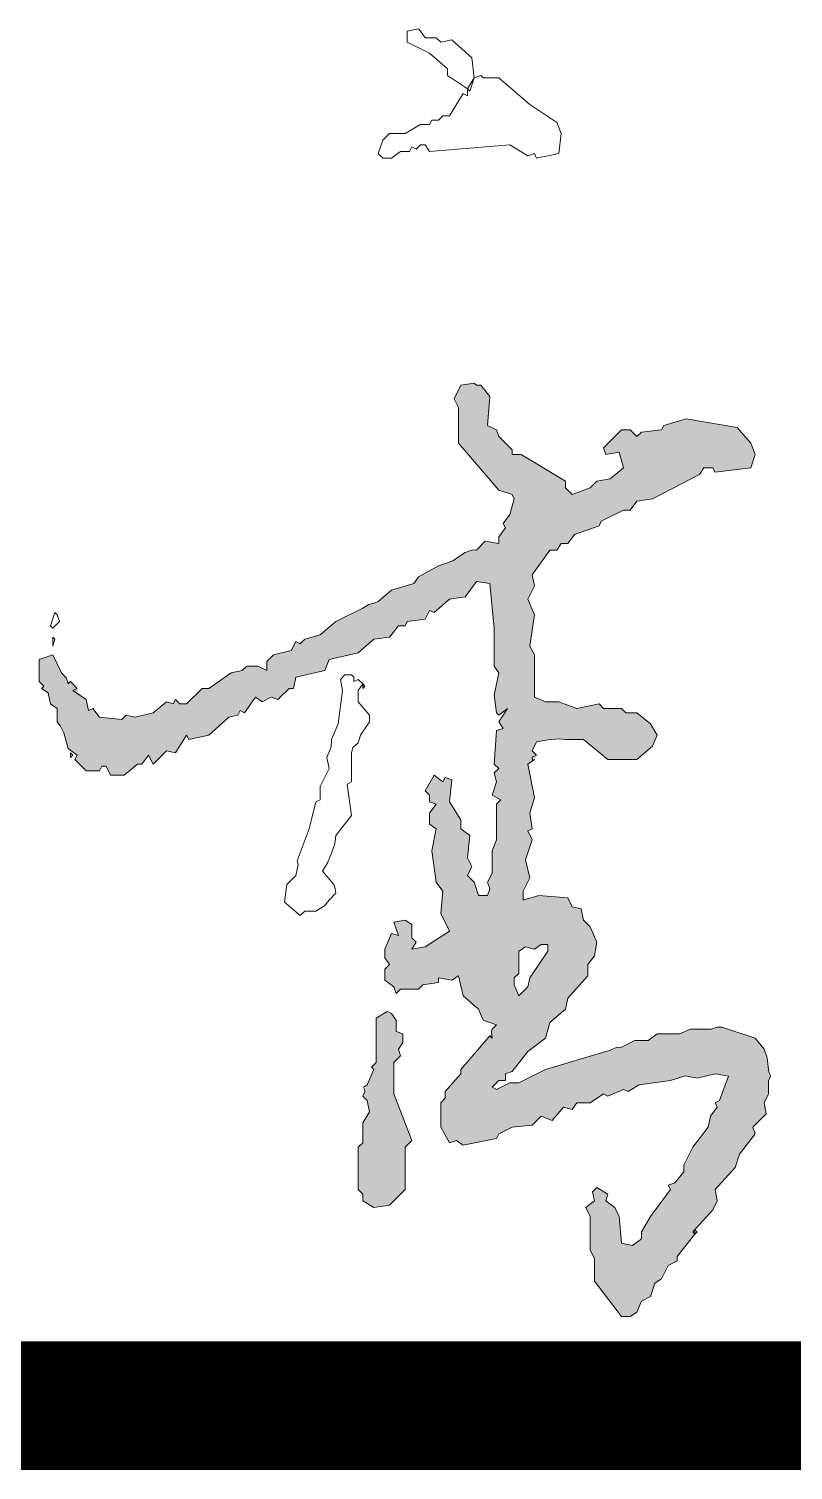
# Model space of a CAD drawing. Extents: x 27938 to 983267, y -209821 to 1628073.
# Drawn here: x 749127 to 749542, y 573014 to 573796 of the extents above; entities that cross this region are included whole.
import ezdxf

# ---------------------------------------------------------------- set-up
doc = ezdxf.new("R2010")
doc.units = 0
doc.header["$LTSCALE"] = 1000
doc.header["$MEASUREMENT"] = 0
doc.layers.add('图框', color=140, linetype='Continuous')
doc.layers.add('签名', color=7, linetype='Continuous', lineweight=18)

# ---------------------------------------------------------------- blocks, each defined once
blk = doc.blocks.new('TK')
at = {"layer": '签名'}
h = blk.add_hatch(color=2, dxfattribs=at)
h.dxf.hatch_style = 1
h.paths.add_polyline_path([(547276.65, 497582.05), (547280.28, 497582.05), (547283.91, 497586.89), (547297.21, 497591.73), (547298.42, 497594.15), (547310.52, 497600.2), (547314.15, 497600.2), (547317.78, 497605.04), (547326.24, 497606.25), (547351.65, 497619.55), (547354.07, 497623.18), (547358.9, 497623.18), (547360.11, 497620.76), (547379.47, 497623.18), (547381.89, 497630.44), (547379.47, 497636.49), (547372.21, 497644.95), (547344.39, 497649.79), (547332.29, 497646.16), (547331.08, 497643.74), (547320.2, 497642.53), (547317.78, 497640.12), (547314.15, 497643.74), (547309.31, 497643.74), (547299.63, 497634.07), (547300.84, 497630.44), (547308.1, 497631.65), (547310.52, 497623.18), (547303.26, 497617.13), (547296, 497615.92), (547292.38, 497612.29), (547282.7, 497608.67), (547279.07, 497612.29), (547279.07, 497615.92), (547254.88, 497630.44), (547250.04, 497630.44), (547250.04, 497632.86), (547242.78, 497640.12), (547241.57, 497643.74), (547236.73, 497646.16), (547237.94, 497661.89), (547233.11, 497667.94), (547230.69, 497667.94), (547229.48, 497669.15), (547222.22, 497667.94), (547218.59, 497660.68), (547221.01, 497655.84), (547221.01, 497636.49), (547242.78, 497611.08), (547250.04, 497608.67), (547251.25, 497606.25), (547248.83, 497597.78), (547245.2, 497592.94), (547246.41, 497590.52), (547242.78, 497585.68), (547242.78, 497582.05), (547235.52, 497583.26), (547230.69, 497578.43), (547228.71, 497578.58), (547224.64, 497577.22), (547221.01, 497574.8), (547217.83, 497572.6), (547210.12, 497569.96), (547199.24, 497563.91), (547196.82, 497560.28), (547184.72, 497556.65), (547177.46, 497550.6), (547175.7, 497549.81), (547172.42, 497548.87), (547169, 497546.98), (547154.48, 497539.72), (547146.01, 497532.46), (547137.55, 497530.04), (547135.13, 497527.62), (547132.71, 497528.83), (547130.29, 497523.99), (547120.61, 497521.57), (547116.98, 497517.95), (547116.98, 497513.11), (547112.15, 497515.53), (547106.1, 497515.53), (547103.68, 497513.11), (547097.63, 497511.9), (547085.53, 497503.43), (547081.91, 497503.43), (547073.44, 497494.96), (547069.81, 497494.96), (547067.39, 497497.38), (547066.18, 497494.96), (547062.55, 497496.17), (547055.29, 497490.12), (547045.62, 497487.71), (547040.78, 497488.92), (547038.36, 497486.5), (547026.26, 497487.71), (547022.63, 497492.54), (547020.22, 497491.33), (547019.01, 497497.38), (547014.62, 497501.25), (547014.17, 497503.43), (547010.54, 497507.06), (547009.33, 497505.85), (547008.3, 497508.96), (547005.7, 497511.9), (547000.86, 497521.57), (546993.6, 497519.16), (546993.6, 497507.06), (546996.02, 497504.64), (546994.81, 497503.43), (546998.44, 497501.01), (546999.65, 497494.96), (547003.28, 497492.54), (547003.28, 497485.29), (547005.45, 497482.05), (547006.91, 497479.24), (547009.33, 497470.77), (547014.17, 497467.14), (547012.96, 497464.72), (547019.01, 497458.68), (547026.26, 497458.68), (547027.47, 497461.09), (547029.89, 497461.09), (547032.31, 497456.26), (547039.57, 497456.26), (547046.83, 497462.3), (547049.25, 497462.3), (547052.87, 497467.14), (547055.29, 497462.3), (547062.55, 497469.56), (547067.39, 497468.35), (547073.44, 497478.03), (547074.65, 497475.61), (547085.53, 497478.03), (547096.42, 497487.71), (547101.26, 497488.92), (547102.47, 497491.33), (547104.89, 497490.12), (547110.94, 497498.59), (547114.56, 497496.17), (547119.4, 497498.59), (547123.03, 497497.38), (547129.08, 497503.43), (547131.5, 497503.43), (547132.71, 497509.48), (547148.43, 497513.11), (547150.85, 497519.16), (547166.58, 497522.78), (547175.04, 497530.04), (547183.51, 497531.25), (547188.35, 497537.3), (547191.98, 497537.3), (547193.19, 497539.72), (547202.87, 497540.93), (547205.28, 497545.77), (547207.7, 497544.56), (547216.17, 497551.81), (547224.64, 497553.02), (547230.69, 497561.49), (547237.94, 497560.28), (547240.36, 497536.09), (547240.36, 497515.53), (547242.78, 497511.9), (547240.36, 497499.8), (547241.57, 497490.12), (547242.78, 497488.92), (547247.62, 497492.54), (547242.78, 497485.29), (547245.2, 497481.66), (547241.57, 497480.45), (547240.36, 497462.3), (547242.78, 497459.88), (547240.36, 497457.47), (547241.57, 497452.63), (547239.15, 497445.37), (547243.99, 497442.95), (547241.57, 497440.53), (547241.57, 497421.18), (547239.15, 497415.13), (547239.15, 497403.03), (547236.73, 497398.2), (547237.94, 497394.57), (547236.73, 497390.94), (547231.9, 497390.94), (547229.48, 497398.2), (547225.85, 497401.82), (547228.27, 497406.66), (547225.85, 497411.5), (547227.06, 497423.6), (547222.22, 497427.23), (547222.22, 497432.06), (547216.17, 497441.74), (547217.38, 497453.84), (547213.75, 497455.05), (547212.54, 497452.63), (547207.7, 497456.26), (547202.87, 497447.79), (547205.28, 497445.37), (547205.28, 497441.74), (547208.91, 497440.53), (547205.28, 497435.69), (547205.28, 497429.64), (547208.91, 497427.23), (547206.49, 497415.13), (547208.91, 497398.2), (547212.54, 497393.36), (547211.33, 497381.26), (547216.17, 497371.58), (547202.87, 497363.12), (547195.61, 497361.91), (547198.03, 497365.54), (547195.61, 497367.96), (547195.61, 497375.21), (547191.98, 497377.63), (547185.93, 497376.42), (547188.35, 497369.16), (547184.72, 497370.37), (547181.09, 497361.91), (547181.09, 497357.07), (547183.51, 497353.44), (547181.09, 497351.02), (547181.09, 497344.97), (547185.93, 497341.34), (547187.14, 497337.72), (547189.56, 497340.13), (547199.24, 497340.13), (547201.66, 497342.55), (547210.12, 497343.76), (547210.12, 497346.18), (547217.38, 497344.97), (547221.01, 497347.39), (547223.43, 497336.51), (547231.9, 497329.25), (547234.31, 497323.2), (547241.57, 497320.78), (547239.15, 497318.36), (547238.9, 497317.06), (547237.82, 497314.59), (547237.94, 497314.73), (547239.15, 497313.52), (547237.82, 497314.59), (547222.22, 497296.59), (547222.22, 497294.17), (547213.75, 497284.49), (547213.75, 497280.86), (547211.33, 497278.44), (547211.33, 497265.14), (547216.17, 497256.67), (547219.8, 497257.88), (547223.43, 497255.46), (547241.57, 497259.09), (547242.78, 497261.51), (547250.04, 497265.14), (547260.93, 497266.35), (547265.76, 497271.19), (547271.81, 497268.77), (547277.86, 497276.03), (547282.7, 497274.82), (547285.12, 497278.44), (547292.38, 497278.44), (547299.63, 497283.28), (547302.05, 497282.07), (547310.52, 497285.7), (547312.94, 497284.49), (547318.99, 497288.12), (547334.71, 497290.37), (547334.71, 497290.54), (547334.86, 497290.39), (547335.92, 497290.54), (547343.91, 497293.08), (547350.44, 497291.75), (547360.11, 497294.17), (547367.37, 497292.96), (547362.53, 497279.65), (547360.11, 497278.44), (547361.32, 497276.03), (547357.69, 497271.19), (547356.48, 497265.14), (547348.02, 497254.25), (547343.18, 497244.58), (547343.18, 497240.95), (547338.34, 497234.9), (547334.71, 497233.69), (547335.92, 497231.27), (547325.03, 497216.76), (547320.2, 497208.29), (547320.2, 497204.66), (547315.36, 497201.03), (547309.31, 497202.24), (547308.1, 497216.76), (547305.68, 497221.59), (547300.84, 497225.22), (547302.05, 497228.85), (547296, 497232.48), (547293.59, 497230.06), (547294.79, 497225.22), (547289.96, 497221.59), (547292.38, 497216.76), (547292.38, 497198.61), (547294.79, 497193.77), (547294.79, 497181.68), (547309.31, 497162.32), (547314.15, 497162.32), (547317.78, 497164.74), (547320.2, 497170.79), (547325.03, 497173.21), (547327.45, 497180.47), (547331.08, 497182.89), (547334.71, 497190.14), (547339.55, 497192.56), (547339.55, 497194.98), (547349.23, 497207.08), (547348.02, 497208.29), (547358.9, 497220.38), (547361.32, 497225.22), (547360.11, 497231.27), (547371, 497243.37), (547373.42, 497250.62), (547381.89, 497261.51), (547380.68, 497265.14), (547387.93, 497272.4), (547386.72, 497278.44), (547389.14, 497283.28), (547389.14, 497290.54), (547390.33, 497292.85), (547389.51, 497294.72), (547389.14, 497296.59), (547388.37, 497302.76), (547386.72, 497307.48), (547381.89, 497313.52), (547363.74, 497319.57), (547361.32, 497319.57), (547358.06, 497318.4), (547356.48, 497318.36), (547346.81, 497318.36), (547340.76, 497315.94), (547328.66, 497315.94), (547323.83, 497312.31), (547316.57, 497312.31), (547309.31, 497308.68), (547308.44, 497308.46), (547306.89, 497308.68), (547303.14, 497306.73), (547300.84, 497306.27), (547268.18, 497296.59), (547253.67, 497289.33), (547248.83, 497289.33), (547241.57, 497285.7), (547239.15, 497286.91), (547242.78, 497290.54), (547246.41, 497290.54), (547246.41, 497294.17), (547250.04, 497295.38), (547258.51, 497306.27), (547268.18, 497313.52), (547270.6, 497321.99), (547279.07, 497329.25), (547280.28, 497335.3), (547291.17, 497347.39), (547291.17, 497353.44), (547294.79, 497358.28), (547296, 497365.54), (547292.38, 497374), (547288.75, 497377.63), (547287.54, 497383.68), (547282.7, 497384.89), (547280.28, 497389.73), (547264.55, 497390.94), (547256.09, 497388.52), (547256.09, 497393.36), (547259.72, 497400.61), (547257.3, 497410.29), (547260.93, 497421.18), (547258.51, 497426.02), (547260.93, 497427.23), (547259.72, 497435.69), (547262.14, 497444.16), (547258.51, 497462.3), (547262.14, 497464.72), (547263.35, 497467.14), (547260.93, 497469.56), (547263.35, 497474.4), (547269.67, 497475.55), (547275.54, 497476.02), (547279.07, 497475.61), (547288.75, 497475.61), (547302.05, 497464.72), (547317.78, 497464.72), (547326.24, 497471.98), (547328.66, 497478.03), (547325.03, 497484.08), (547317.78, 497490.12), (547311.73, 497490.12), (547309.31, 497492.54), (547299.63, 497492.54), (547297.21, 497494.96), (547285.12, 497492.54), (547275.44, 497496.17), (547268.18, 497496.17), (547262.14, 497498.59), (547262.14, 497521.57), (547259.72, 497526.41), (547262.14, 497543.35), (547258.51, 497551.81), (547262.14, 497559.07), (547260.93, 497565.12), (547270.6, 497578.43), (547274.23, 497578.43)])
h.paths.add_polyline_path([(547269.39, 497364.33), (547269.39, 497360.7), (547259.72, 497346.18), (547258.51, 497341.34), (547253.67, 497336.51), (547251.25, 497342.55), (547251.25, 497346.18), (547253.67, 497348.6), (547253.67, 497360.7), (547257.3, 497363.12), (547262.14, 497361.91), (547265.76, 497364.33)], flags=16)
h = blk.add_hatch(color=2, dxfattribs=at)
h.dxf.hatch_style = 1
h.paths.add_polyline_path([(547169, 497256.67), (547166.58, 497254.25), (547166.58, 497231.27), (547169, 497228.85), (547169, 497225.22), (547175.04, 497221.59), (547183.51, 497222.8), (547191.98, 497231.27), (547191.98, 497254.25), (547195.61, 497257.88), (547185.93, 497283.28), (547185.93, 497300.22), (547189.56, 497303.85), (547188.35, 497307.48), (547190.77, 497311.1), (547190.77, 497315.94), (547187.14, 497317.15), (547187.14, 497323.2), (547184.72, 497326.83), (547182.3, 497328.04), (547176.25, 497324.41), (547176.25, 497300.22), (547173.83, 497297.8), (547175.04, 497296.59), (547170.08, 497285), (547170.21, 497284.49), (547169, 497282.07), (547171.42, 497279.65), (547172.63, 497273.61), (547169, 497267.56)])
at = {"layer": '图框', "const_width": 70}
blk.add_lwpolyline([(541479.95, 497113.99), (548479.95, 497113.99)], dxfattribs=at)
at = {"layer": '签名', "color": 2, "elevation": 9704994.47}
for points in [[(547200.45, 497860.26), (547199.24, 497861.47), (547193.19, 497860.26), (547193.19, 497854.21), (547205.28, 497848.17), (547214.96, 497839.7), (547214.96, 497836.07), (547225.85, 497828.81), (547229.48, 497834.86), (547228.27, 497845.75), (547217.38, 497855.42), (547211.33, 497854.21), (547208.91, 497856.63), (547202.87, 497856.63), (547200.45, 497860.26)], [(547234.31, 497834.86), (547233.11, 497836.07), (547229.48, 497834.86), (547227.06, 497827.6), (547225.85, 497828.81), (547225.85, 497825.18), (547223.43, 497826.39), (547216.17, 497814.3), (547212.54, 497814.3), (547210.12, 497811.88), (547206.49, 497811.88), (547205.28, 497809.46), (547200.45, 497809.46), (547191.98, 497804.62), (547183.51, 497804.62), (547179.88, 497800.99), (547177.46, 497793.73), (547179.88, 497791.32), (547184.72, 497791.32), (547189.56, 497794.94), (547194.4, 497794.94), (547195.61, 497797.36), (547198.03, 497796.15), (547200.45, 497798.57), (547202.87, 497798.57), (547205.28, 497794.94), (547248.83, 497798.57), (547258.51, 497792.52), (547262.14, 497793.73), (547263.35, 497791.32), (547275.44, 497793.73), (547276.65, 497804.62), (547274.23, 497810.67), (547259.72, 497820.35), (547242.78, 497834.86), (547234.31, 497834.86)], [(547230.69, 497667.94), (547229.48, 497669.15), (547222.22, 497667.94), (547218.59, 497660.68), (547221.01, 497655.84), (547221.01, 497636.49), (547242.78, 497611.08), (547250.04, 497608.67), (547251.25, 497606.25), (547248.83, 497597.78), (547245.2, 497592.94), (547246.41, 497590.52), (547242.78, 497585.68), (547242.78, 497582.05), (547235.52, 497583.26), (547230.69, 497578.43), (547228.71, 497578.58), (547224.64, 497577.22), (547221.01, 497574.8), (547217.83, 497572.6), (547210.12, 497569.96), (547199.24, 497563.91), (547196.82, 497560.28), (547184.72, 497556.65), (547177.46, 497550.6), (547175.7, 497549.81), (547172.42, 497548.87), (547169, 497546.98), (547154.48, 497539.72), (547146.01, 497532.46), (547137.55, 497530.04), (547135.13, 497527.62), (547132.71, 497528.83), (547130.29, 497523.99), (547120.61, 497521.57), (547116.98, 497517.95), (547116.98, 497513.11), (547112.15, 497515.53), (547106.1, 497515.53), (547103.68, 497513.11), (547097.63, 497511.9), (547085.53, 497503.43), (547081.91, 497503.43), (547073.44, 497494.96), (547069.81, 497494.96), (547067.39, 497497.38), (547066.18, 497494.96), (547062.55, 497496.17), (547055.29, 497490.12), (547045.62, 497487.71), (547040.78, 497488.92), (547038.36, 497486.5), (547026.26, 497487.71), (547022.63, 497492.54), (547020.22, 497491.33), (547019.01, 497497.38), (547011.75, 497502.22), (547014.17, 497503.43), (547010.54, 497507.06), (547009.33, 497505.85), (547008.3, 497508.96), (547005.7, 497511.9), (547000.86, 497521.57), (546993.6, 497519.16), (546993.6, 497507.06), (546996.02, 497504.64), (546994.81, 497503.43), (546998.44, 497501.01), (546999.65, 497494.96), (547003.28, 497492.54), (547003.28, 497485.29), (547005.22, 497482.5), (547006.91, 497479.24), (547009.33, 497470.77), (547014.17, 497467.14), (547012.96, 497464.72), (547019.01, 497458.68), (547026.26, 497458.68), (547027.47, 497461.09), (547029.89, 497461.09), (547032.31, 497456.26), (547039.57, 497456.26), (547046.83, 497462.3), (547049.25, 497462.3), (547052.87, 497467.14), (547055.29, 497462.3), (547062.55, 497469.56), (547067.39, 497468.35), (547073.44, 497478.03), (547074.65, 497475.61), (547085.53, 497478.03), (547096.42, 497487.71), (547101.26, 497488.92), (547102.47, 497491.33), (547104.89, 497490.12), (547110.94, 497498.59), (547114.56, 497496.17), (547119.4, 497498.59), (547123.03, 497497.38), (547129.08, 497503.43), (547131.5, 497503.43), (547132.71, 497509.48), (547148.43, 497513.11), (547150.85, 497519.16), (547166.58, 497522.78), (547175.04, 497530.04), (547183.51, 497531.25), (547188.35, 497537.3), (547191.98, 497537.3), (547193.19, 497539.72), (547202.87, 497540.93), (547205.28, 497545.77), (547207.7, 497544.56), (547216.17, 497551.81), (547224.64, 497553.02), (547230.69, 497561.49), (547237.94, 497560.28), (547240.36, 497536.09), (547240.36, 497515.53), (547242.78, 497511.9), (547240.36, 497499.8), (547241.57, 497490.12), (547242.78, 497488.92), (547247.62, 497492.54), (547242.78, 497485.29), (547245.2, 497481.66), (547241.57, 497480.45), (547240.36, 497462.3), (547242.78, 497459.88), (547240.36, 497457.47), (547241.57, 497452.63), (547239.15, 497445.37), (547243.99, 497442.95), (547241.57, 497440.53), (547241.57, 497421.18), (547239.15, 497415.13), (547239.15, 497403.03), (547236.73, 497398.2), (547237.94, 497394.57), (547236.73, 497390.94), (547231.9, 497390.94), (547229.48, 497398.2), (547225.85, 497401.82), (547228.27, 497406.66), (547225.85, 497411.5), (547227.06, 497423.6), (547222.22, 497427.23), (547222.22, 497432.06), (547216.17, 497441.74), (547217.38, 497453.84), (547213.75, 497455.05), (547212.54, 497452.63), (547207.7, 497456.26), (547202.87, 497447.79), (547205.28, 497445.37), (547205.28, 497441.74), (547208.91, 497440.53), (547205.28, 497435.69), (547205.28, 497429.64), (547208.91, 497427.23), (547206.49, 497415.13), (547208.91, 497398.2), (547212.54, 497393.36), (547211.33, 497381.26), (547216.17, 497371.58), (547202.87, 497363.12), (547195.61, 497361.91), (547198.03, 497365.54), (547195.61, 497367.96), (547195.61, 497375.21), (547191.98, 497377.63), (547185.93, 497376.42), (547188.35, 497369.16), (547184.72, 497370.37), (547181.09, 497361.91), (547181.09, 497357.07), (547183.51, 497353.44), (547181.09, 497351.02), (547181.09, 497344.97), (547185.93, 497341.34), (547187.14, 497337.72), (547189.56, 497340.13), (547199.24, 497340.13), (547201.66, 497342.55), (547210.12, 497343.76), (547210.12, 497346.18), (547217.38, 497344.97), (547221.01, 497347.39), (547223.43, 497336.51), (547231.9, 497329.25), (547234.31, 497323.2), (547241.57, 497320.78), (547239.15, 497318.36), (547238.9, 497317.06), (547239.15, 497313.52), (547237.94, 497314.73), (547222.22, 497296.59), (547222.22, 497294.17), (547213.75, 497284.49), (547213.75, 497280.86), (547211.33, 497278.44), (547211.33, 497265.14), (547216.17, 497256.67), (547219.8, 497257.88), (547223.43, 497255.46), (547241.57, 497259.09), (547242.78, 497261.51), (547250.04, 497265.14), (547260.93, 497266.35), (547265.76, 497271.19), (547271.81, 497268.77), (547277.86, 497276.03), (547282.7, 497274.82), (547285.12, 497278.44), (547292.38, 497278.44), (547299.63, 497283.28), (547302.05, 497282.07), (547310.52, 497285.7), (547312.94, 497284.49), (547318.99, 497288.12), (547335.92, 497290.54), (547343.91, 497293.08), (547350.44, 497291.75), (547360.11, 497294.17), (547367.37, 497292.96), (547362.53, 497279.65), (547360.11, 497278.44), (547361.32, 497276.03), (547357.69, 497271.19), (547356.48, 497265.14), (547348.02, 497254.25), (547343.18, 497244.58), (547343.18, 497240.95), (547338.34, 497234.9), (547334.71, 497233.69), (547335.92, 497231.27), (547325.03, 497216.76), (547320.2, 497208.29), (547320.2, 497204.66), (547315.36, 497201.03), (547309.31, 497202.24), (547308.1, 497216.76), (547305.68, 497221.59), (547300.84, 497225.22), (547302.05, 497228.85), (547296, 497232.48), (547293.59, 497230.06), (547294.79, 497225.22), (547289.96, 497221.59), (547292.38, 497216.76), (547292.38, 497198.61), (547294.79, 497193.77), (547294.79, 497181.68), (547309.31, 497162.32), (547314.15, 497162.32), (547317.78, 497164.74), (547320.2, 497170.79), (547325.03, 497173.21), (547327.45, 497180.47), (547331.08, 497182.89), (547334.71, 497190.14), (547339.55, 497192.56), (547339.55, 497194.98), (547349.23, 497207.08), (547348.02, 497208.29), (547358.9, 497220.38), (547361.32, 497225.22), (547360.11, 497231.27), (547371, 497243.37), (547373.42, 497250.62), (547381.89, 497261.51), (547380.68, 497265.14), (547387.93, 497272.4), (547386.72, 497278.44), (547389.14, 497283.28), (547389.14, 497290.54), (547390.33, 497292.85), (547389.51, 497294.72), (547389.14, 497296.59), (547388.37, 497302.76), (547386.72, 497307.48), (547381.89, 497313.52), (547363.74, 497319.57), (547361.32, 497319.57), (547358.06, 497318.4), (547356.48, 497318.36), (547346.81, 497318.36), (547340.76, 497315.94), (547328.66, 497315.94), (547323.83, 497312.31), (547316.57, 497312.31), (547309.31, 497308.68), (547308.44, 497308.46), (547306.89, 497308.68), (547303.14, 497306.73), (547300.84, 497306.27), (547268.18, 497296.59), (547253.67, 497289.33), (547248.83, 497289.33), (547241.57, 497285.7), (547239.15, 497286.91), (547242.78, 497290.54), (547246.41, 497290.54), (547246.41, 497294.17), (547250.04, 497295.38), (547258.51, 497306.27), (547268.18, 497313.52), (547270.6, 497321.99), (547279.07, 497329.25), (547280.28, 497335.3), (547291.17, 497347.39), (547291.17, 497353.44), (547294.79, 497358.28), (547296, 497365.54), (547292.38, 497374), (547288.75, 497377.63), (547287.54, 497383.68), (547282.7, 497384.89), (547280.28, 497389.73), (547264.55, 497390.94), (547256.09, 497388.52), (547256.09, 497393.36), (547259.72, 497400.61), (547257.3, 497410.29), (547260.93, 497421.18), (547258.51, 497426.02), (547260.93, 497427.23), (547259.72, 497435.69), (547262.14, 497444.16), (547258.51, 497462.3), (547262.14, 497464.72), (547261.14, 497464.06), (547260.88, 497465.98), (547260.88, 497465.98), (547263.35, 497467.14), (547260.93, 497469.56), (547263.35, 497474.4), (547269.67, 497475.55), (547275.54, 497476.02), (547279.07, 497475.61), (547288.75, 497475.61), (547302.05, 497464.72), (547317.78, 497464.72), (547326.24, 497471.98), (547328.66, 497478.03), (547325.03, 497484.08), (547317.78, 497490.12), (547311.73, 497490.12), (547309.31, 497492.54), (547299.63, 497492.54), (547297.21, 497494.96), (547285.12, 497492.54), (547275.44, 497496.17), (547268.18, 497496.17), (547262.14, 497498.59), (547262.14, 497521.57), (547259.72, 497526.41), (547262.14, 497543.35), (547258.51, 497551.81), (547262.14, 497559.07), (547260.93, 497565.12), (547270.6, 497578.43), (547274.23, 497578.43), (547276.65, 497582.05), (547280.28, 497582.05), (547283.91, 497586.89), (547297.21, 497591.73), (547298.42, 497594.15), (547310.52, 497600.2), (547314.15, 497600.2), (547317.78, 497605.04), (547326.24, 497606.25), (547351.65, 497619.55), (547354.07, 497623.18), (547358.9, 497623.18), (547360.11, 497620.76), (547379.47, 497623.18), (547381.89, 497630.44), (547379.47, 497636.49), (547372.21, 497644.95), (547344.39, 497649.79), (547332.29, 497646.16), (547331.08, 497643.74), (547320.2, 497642.53), (547317.78, 497640.12), (547314.15, 497643.74), (547309.31, 497643.74), (547299.63, 497634.07), (547300.84, 497630.44), (547308.1, 497631.65), (547310.52, 497623.18), (547303.26, 497617.13), (547296, 497615.92), (547292.38, 497612.29), (547282.7, 497608.67), (547279.07, 497612.29), (547279.07, 497615.92), (547254.88, 497630.44), (547250.04, 497630.44), (547250.04, 497632.86), (547242.78, 497640.12), (547241.57, 497643.74), (547236.73, 497646.16), (547237.94, 497661.89), (547233.11, 497667.94), (547230.69, 497667.94)], [(547003.28, 497543.35), (547002.07, 497544.56), (546999.65, 497537.3), (547000.86, 497536.09), (547004.49, 497539.72), (547003.28, 497543.35)], [(547002.07, 497530.04), (547000.86, 497531.25), (547000.86, 497526.41), (547002.07, 497530.04)], [(547164.16, 497509.48), (547162.95, 497510.69), (547159.32, 497510.69), (547156.9, 497508.27), (547158.11, 497502.22), (547155.69, 497484.08), (547152.06, 497475.61), (547151.88, 497471.64), (547149.64, 497465.93), (547150.85, 497459.88), (547146.01, 497450.21), (547146.01, 497442.95), (547143.59, 497441.74), (547139.97, 497427.23), (547133.54, 497409.84), (547133.54, 497409.84), (547133.92, 497407.87), (547132.71, 497401.82), (547127.87, 497396.99), (547126.66, 497387.31), (547135.13, 497380.05), (547137.55, 497382.47), (547143.59, 497382.47), (547148.31, 497385.39), (547150.85, 497388.52), (547154.48, 497392.15), (547154.01, 497394.83), (547153.27, 497396.99), (547147.22, 497404.24), (547149.96, 497408.74), (547152.06, 497413.92), (547153.86, 497418.94), (547154.48, 497423.6), (547162.95, 497434.48), (547160.53, 497451.42), (547162.95, 497452.63), (547162.95, 497468.35), (547163.64, 497471.39), (547166.6, 497473.93), (547167.79, 497478.03), (547172.63, 497485.29), (547172.63, 497488.92), (547166.58, 497496.17), (547166.58, 497502.22), (547169, 497505.85), (547166.58, 497508.27), (547164.16, 497507.06), (547164.16, 497509.48)], [(547170.21, 497504.64), (547169, 497505.85), (547169, 497503.43), (547170.21, 497504.64)], [(547011.75, 497467.14), (547010.54, 497468.35), (547010.54, 497465.93), (547011.75, 497467.14)], [(547265.76, 497364.33), (547269.39, 497364.33), (547269.39, 497360.7), (547259.72, 497346.18), (547258.51, 497341.34), (547253.67, 497336.51), (547251.25, 497342.55), (547251.25, 497346.18), (547253.67, 497348.6), (547253.67, 497360.7), (547257.3, 497363.12), (547262.14, 497361.91), (547265.76, 497364.33)], [(547184.72, 497326.83), (547182.3, 497328.04), (547176.25, 497324.41), (547176.25, 497300.22), (547173.83, 497297.8), (547175.04, 497296.59), (547171.42, 497288.12), (547169.6, 497286.91), (547170.21, 497284.49), (547169, 497282.07), (547171.42, 497279.65), (547172.63, 497273.61), (547169, 497267.56), (547169, 497256.67), (547166.58, 497254.25), (547166.58, 497231.27), (547169, 497228.85), (547169, 497225.22), (547175.04, 497221.59), (547183.51, 497222.8), (547191.98, 497231.27), (547191.98, 497254.25), (547195.61, 497257.88), (547185.93, 497283.28), (547185.93, 497300.22), (547189.56, 497303.85), (547188.35, 497307.48), (547190.77, 497311.1), (547190.77, 497315.94), (547187.14, 497317.15), (547187.14, 497323.2), (547184.72, 497326.83)], [(547350.44, 497208.29), (547349.23, 497209.5), (547349.23, 497207.08), (547350.44, 497208.29)]]:
    blk.add_lwpolyline(points, dxfattribs=at)

msp = doc.modelspace()

# ---------------------------------------------------------------- block references
msp.add_blockref('TK', (202139.09, 75934.96))

doc.saveas('drawing.dxf')
